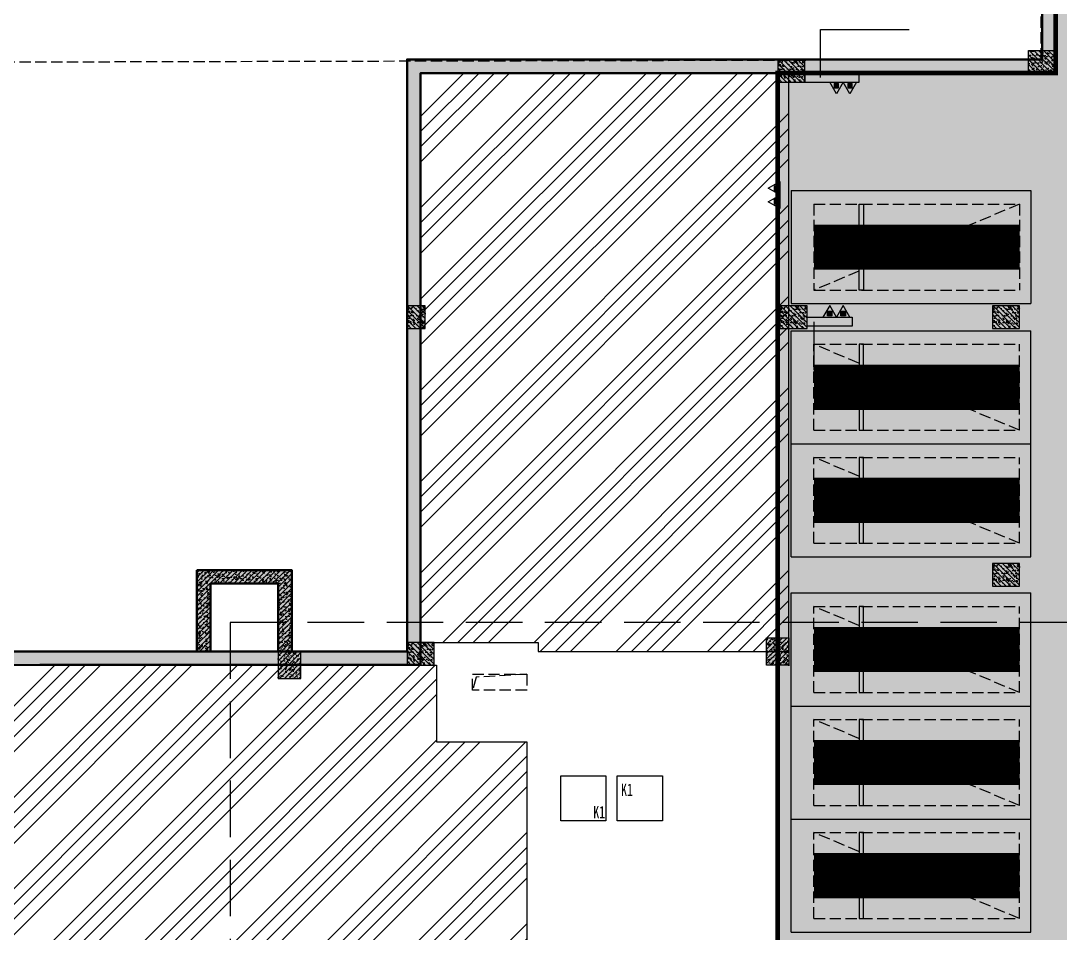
# Model space of a CAD drawing. Extents: x -1338203 to 1886333, y -530034 to 1031844.
# Drawn here: x 715612 to 738606, y 216204 to 236385 of the extents above; entities that cross this region are included whole.
import ezdxf

# ---------------------------------------------------------------- set-up
doc = ezdxf.new("R2010")
doc.units = 0
doc.header["$LTSCALE"] = 1000
doc.header["$MEASUREMENT"] = 0
for name, pattern in [('$2$DASH', [0.35, 0.25, -0.1]), ('A-001-主楼相对位置参照$0$DASH', [0.35, 0.25, -0.1]), ('A-001-平面B2$0$__DASH', [0.35, 0.25, -0.1]), ('DASH', [0.35, 0.25, -0.1])]:
    doc.linetypes.add(name, pattern=pattern)
for name, color, linetype in [('$0$0A-O-HOLE', 52, 'Continuous'), ('$0$DIM_SYMB', 3, 'Continuous'), ('0A-P-PKNG-LINE', 9, 'Continuous'), ('A-001-主楼相对位置参照$0$0G-SITE', 2, 'Continuous'), ('A-001-人防参照B1$0$PUB_HATCH', 8, 'Continuous'), ('p-a-regular', 5, 'Continuous'), ('S001地下一墙柱$0$0S-CW-HATCH', 251, 'Continuous'), ('S001地下一墙柱$0$0S-CW-HATCH-UP', 251, 'Continuous'), ('S001地下一墙柱$0$S001地下一墙柱$0$0S-CC-LINE', 52, 'Continuous'), ('S001地下一墙柱$0$S001地下一墙柱$0$0S-CW-HATCH', 251, 'Continuous'), ('S001地下一墙柱$0$S001地下一墙柱$0$0S-CW-HATCH-UP', 251, 'Continuous'), ('可见线', 7, 'Continuous'), ('负一层消火栓$0$0P-ACC-FH', 7, 'Continuous'), ('负一层消火栓$0$0P-DIM-FH', 3, 'Continuous'), ('负一层消火栓$0$0P-EQUIP-FH', 7, 'Continuous')]:
    doc.layers.add(name, color=color, linetype=linetype)
doc.layers.add('AAD-A-PROOF', color=30, linetype='Continuous', plot=False)
doc.layers.add('p-a-regular-narrow', color=7, linetype='Continuous', true_color=0x9600ff)
doc.layers.add('p-a-wall', color=7, linetype='Continuous', lineweight=50)
doc.layers.add('p-h-walkable', color=7, linetype='Continuous', lineweight=70, true_color=0xf0f0f0)
doc.styles.add('仿宋_GB2312', font='simfang.ttf', dxfattribs={"width": 0.7, "height": 4})
pattern_1 = [(45, (-766365.4, -306889.1), (-1010.2788, 1010.2788), []), (45, (-766028.6, -306889.1), (-1010.2788, 1010.2788), []), (45, (-765691.8, -306889.1), (-1010.2788, 1010.2788), []), (45, (-765355.1, -306889.1), (-1010.2788, 1010.2788), [])]
pattern_2 = [(315, (751698.63, 205318.3), (53.033, 53.033), []), (320, (751698.63, 205318.3), (-18.8256, -215.1781), [22.5, -247.5]), (265, (751698.63, 205318.3), (225.6576, 41.6254), [18, -198]), (10.4514, (751697.06, 205300.37), (206.8319, -173.5528), [19.122, -210.3426]), (316.1842, (751758.63, 205318.3), (-49.6557, -320.1723), [33.75, -371.25]), (6.6356, (751754.5, 205291.62), (292.2354, -280.3988), [28.683, -315.514]), (261.1842, (751758.63, 205318.3), (292.2356, -280.3986), [27, -297]), (291, (751743.63, 205288.3), (-120.7857, -179.0721), [22.5, -247.5]), (236, (751743.63, 205288.3), (217.545, -72.9946), [18, -198]), (341.4514, (751733.56, 205273.37), (96.7591, -252.0668), [19.122, -210.3426]), (307.5, (751698.63, 205318.3), (99.86816, -3.64796), [0, -195.6, 0, -201, 0, -198.75]), (277.5, (751698.63, 205318.3), (118.3235, -78.92086), [0, -114.6, 0, -191.1, 0, -75.75]), (237.5, (751698.63, 205385.2), (-6.76646, -160.14673), [0, -75, 0, -234, 0, -310.5]), (227.5, (751698.63, 205415.2), (30.0315, -174.95585), [0, -97.5, 0, -155.4, 0, -220.5])]
pattern_3 = [(315, (746997.58, 205318.27), (53.033, 53.033), []), (320, (746997.58, 205318.27), (-18.8256, -215.1781), [22.5, -247.5]), (265, (746997.58, 205318.27), (225.6576, 41.6254), [18, -198]), (10.4514, (746996.01, 205300.34), (206.8319, -173.5528), [19.122, -210.3426]), (316.1842, (747057.58, 205318.27), (-49.6557, -320.1723), [33.75, -371.25]), (6.6356, (747053.44, 205291.6), (292.2354, -280.3988), [28.683, -315.514]), (261.1842, (747057.58, 205318.27), (292.2356, -280.3986), [27, -297]), (291, (747042.58, 205288.27), (-120.7857, -179.0721), [22.5, -247.5]), (236, (747042.58, 205288.27), (217.545, -72.9946), [18, -198]), (341.4514, (747032.52, 205273.35), (96.7591, -252.0668), [19.122, -210.3426]), (307.5, (746997.58, 205318.27), (99.86816, -3.64796), [0, -195.6, 0, -201, 0, -198.75]), (277.5, (746997.58, 205318.27), (118.3235, -78.92086), [0, -114.6, 0, -191.1, 0, -75.75]), (237.5, (746997.58, 205385.17), (-6.76646, -160.14673), [0, -75, 0, -234, 0, -310.5]), (227.5, (746997.58, 205415.17), (30.0315, -174.95585), [0, -97.5, 0, -155.4, 0, -220.5])]
pattern_4 = [(315, (751698.63, 199618.43), (53.033, 53.033), []), (320, (751698.63, 199618.43), (-18.8256, -215.1781), [22.5, -247.5]), (265, (751698.63, 199618.43), (225.6576, 41.6254), [18, -198]), (10.4514, (751697.06, 199600.5), (206.8319, -173.5528), [19.122, -210.3426]), (316.1842, (751758.63, 199618.43), (-49.6557, -320.1723), [33.75, -371.25]), (6.6356, (751754.5, 199591.75), (292.2354, -280.3988), [28.683, -315.514]), (261.1842, (751758.63, 199618.43), (292.2356, -280.3986), [27, -297]), (291, (751743.63, 199588.43), (-120.7857, -179.0721), [22.5, -247.5]), (236, (751743.63, 199588.43), (217.545, -72.9946), [18, -198]), (341.4514, (751733.56, 199573.5), (96.7591, -252.0668), [19.122, -210.3426]), (307.5, (751698.63, 199618.43), (99.86816, -3.64796), [0, -195.6, 0, -201, 0, -198.75]), (277.5, (751698.63, 199618.43), (118.3235, -78.92086), [0, -114.6, 0, -191.1, 0, -75.75]), (237.5, (751698.63, 199685.33), (-6.76646, -160.14673), [0, -75, 0, -234, 0, -310.5]), (227.5, (751698.63, 199715.33), (30.0315, -174.95585), [0, -97.5, 0, -155.4, 0, -220.5])]
pattern_5 = [(315, (746947.64, 210768.84), (53.033, 53.033), []), (320, (746947.64, 210768.84), (-18.8256, -215.1781), [22.5, -247.5]), (265, (746947.64, 210768.84), (225.6576, 41.6254), [18, -198]), (10.4514, (746946.07, 210750.9), (206.8319, -173.5528), [19.122, -210.3426]), (316.1842, (747007.64, 210768.84), (-49.6557, -320.1723), [33.75, -371.25]), (6.6356, (747003.5, 210742.16), (292.2354, -280.3988), [28.683, -315.514]), (261.1842, (747007.64, 210768.84), (292.2356, -280.3986), [27, -297]), (291, (746992.64, 210738.84), (-120.7857, -179.0721), [22.5, -247.5]), (236, (746992.64, 210738.84), (217.545, -72.9946), [18, -198]), (341.4514, (746982.57, 210723.92), (96.7591, -252.0668), [19.122, -210.3426]), (307.5, (746947.64, 210768.84), (99.86816, -3.64796), [0, -195.6, 0, -201, 0, -198.75]), (277.5, (746947.64, 210768.84), (118.3235, -78.92086), [0, -114.6, 0, -191.1, 0, -75.75]), (237.5, (746947.64, 210835.74), (-6.76646, -160.14673), [0, -75, 0, -234, 0, -310.5]), (227.5, (746947.64, 210865.74), (30.0315, -174.95585), [0, -97.5, 0, -155.4, 0, -220.5])]
pattern_6 = [(315, (738748.24, 205318.27), (53.033, 53.033), []), (320, (738748.24, 205318.27), (-18.8256, -215.1781), [22.5, -247.5]), (265, (738748.24, 205318.27), (225.6576, 41.6254), [18, -198]), (10.4514, (738746.67, 205300.34), (206.8319, -173.5528), [19.122, -210.3426]), (316.1842, (738808.24, 205318.27), (-49.6557, -320.1723), [33.75, -371.25]), (6.6356, (738804.1, 205291.6), (292.2354, -280.3988), [28.683, -315.514]), (261.1842, (738808.24, 205318.27), (292.2356, -280.3986), [27, -297]), (291, (738793.24, 205288.27), (-120.7857, -179.0721), [22.5, -247.5]), (236, (738793.24, 205288.27), (217.545, -72.9946), [18, -198]), (341.4514, (738783.18, 205273.35), (96.7591, -252.0668), [19.122, -210.3426]), (307.5, (738748.24, 205318.27), (99.86816, -3.64796), [0, -195.6, 0, -201, 0, -198.75]), (277.5, (738748.24, 205318.27), (118.3235, -78.92086), [0, -114.6, 0, -191.1, 0, -75.75]), (237.5, (738748.24, 205385.17), (-6.76646, -160.14673), [0, -75, 0, -234, 0, -310.5]), (227.5, (738748.24, 205415.17), (30.0315, -174.95585), [0, -97.5, 0, -155.4, 0, -220.5])]
pattern_7 = [(315, (738748.24, 197875.09), (53.033, 53.033), []), (320, (738748.24, 197875.09), (-18.8256, -215.1781), [22.5, -247.5]), (265, (738748.24, 197875.1), (225.6576, 41.6254), [18, -198]), (10.4514, (738746.67, 197857.16), (206.8319, -173.5528), [19.122, -210.3426]), (316.1842, (738808.24, 197875.1), (-49.6557, -320.1723), [33.75, -371.25]), (6.6356, (738804.1, 197848.4), (292.2354, -280.3988), [28.683, -315.514]), (261.1842, (738808.24, 197875.1), (292.2356, -280.3986), [27, -297]), (291, (738793.24, 197845.09), (-120.7857, -179.0721), [22.5, -247.5]), (236, (738793.24, 197845.1), (217.545, -72.9946), [18, -198]), (341.4514, (738783.18, 197830.17), (96.7591, -252.0668), [19.122, -210.3426]), (307.5, (738748.24, 197875.09), (99.86816, -3.64796), [0, -195.6, 0, -201, 0, -198.75]), (277.5, (738748.24, 197875.09), (118.3235, -78.92086), [0, -114.6, 0, -191.1, 0, -75.75]), (237.5, (738748.24, 197941.99), (-6.76646, -160.14673), [0, -75, 0, -234, 0, -310.5]), (227.5, (738748.24, 197971.99), (30.0315, -174.95585), [0, -97.5, 0, -155.4, 0, -220.5])]

# ---------------------------------------------------------------- blocks, each defined once
blk = doc.blocks.new('A$C2C814229')
at = {"layer": '$0$0A-O-HOLE', "linetype": 'DASH'}
blk.add_lwpolyline([(-39560, -84954), (-39560, -85307), (-40760, -85307), (-40760, -84954)], close=True, dxfattribs=at)
blk.add_lwpolyline([(-39563, -84956), (-40678, -85022), (-40760, -85307)], dxfattribs=at)
blk = doc.blocks.new('A-001-人防参照B1')
at = {"layer": 'A-001-人防参照B1$0$PUB_HATCH'}
h = blk.add_hatch(dxfattribs=at)
h.set_pattern_fill('ANSI34', color=256, scale=150)
h.set_pattern_definition(pattern_1)
h.paths.add_polyline_path([(-41909, -84253), (-39310, -84253), (-39310, -84453), (-33759, -84453), (-33759, -71659), (-41909, -71659)])
h = blk.add_hatch(dxfattribs=at)
h.set_pattern_fill('ANSI34', color=256, scale=150)
h.set_pattern_definition(pattern_1)
h.paths.add_polyline_path([(-39560, -97860), (-58759, -97860), (-58759, -84753), (-41560, -84753), (-41560, -86453), (-39560, -86453)])
at = {"layer": 'A-001-人防参照B1$0$PUB_HATCH', "elevation": 0}
blk.add_lwpolyline([(-41909, -84253), (-39310, -84253), (-39310, -84453), (-33759, -84453), (-33759, -71659), (-41909, -71659)], close=True, dxfattribs=at)
at = {"layer": 'A-001-人防参照B1$0$PUB_HATCH'}
blk.add_lwpolyline([(-39560, -97860), (-58759, -97860), (-58759, -84753), (-41560, -84753), (-41560, -86453), (-39560, -86453)], close=True, dxfattribs=at)
blk = doc.blocks.new('负一层消火栓$0$$TwtSys$00000546')
h = blk.add_hatch()
h.set_pattern_fill('ANSI31', color=256, scale=200, style=0)
h.set_pattern_definition([(45, (-38543.802, -6670.83), (-17.67767, 17.67767), [])])
h.paths.add_polyline_path([(-65, 174), (65, 174), (65, 44), (-65, 44)])
for points in [[(0, 344), (-198, 0), (198, 0)], [(-65, 174), (65, 174), (65, 44), (-65, 44)]]:
    blk.add_lwpolyline(points, close=True)
blk = doc.blocks.new('负一层消火栓')
at = {"layer": '负一层消火栓$0$0P-ACC-FH'}
blk.add_lwpolyline([(-32210, -71859), (-32210, -71659), (-33409, -71659), (-33409, -71859)], close=True, dxfattribs=at)
at = {"layer": '负一层消火栓$0$0P-ACC-FH', "elevation": 0}
blk.add_lwpolyline([(-32360, -77060), (-32360, -77260), (-33359, -77260), (-33359, -77060)], close=True, dxfattribs=at)
at = {"layer": '负一层消火栓$0$0P-DIM-FH'}
for p, q in [((-33060, -71759, 800), (-33060, -70698, 800)), ((-33060, -70698, 800), (-31098, -70698, 800)), ((-33210, -77160, 800), (-33210, -78221, 800)), ((-33210, -78221, 800), (-31248, -78221, 800))]:
    blk.add_line(p, q, dxfattribs=at)
at = {"layer": '负一层消火栓$0$0P-EQUIP-FH', "zscale": 0.75}
for p, xscale, yscale, rotation in [((-32709, -71859, 800), -0.75, 0.75, 180), ((-32411, -71859, 800), -0.75, 0.75, 180), ((-33959, -74208), -0.7500000000000013, 0.7500000000000013, 90), ((-33959, -74506), -0.7500000000000013, 0.7500000000000013, 90)]:
    blk.add_blockref('负一层消火栓$0$$TwtSys$00000546', p, dxfattribs=dict(at, xscale=xscale, yscale=yscale, rotation=rotation))
at = {"layer": '负一层消火栓$0$0P-EQUIP-FH', "xscale": 0.75, "yscale": 0.75, "zscale": 0.75}
for p in [(-32859, -77060, 800), (-32561, -77060, 800)]:
    blk.add_blockref('负一层消火栓$0$$TwtSys$00000546', p, dxfattribs=at)
blk = doc.blocks.new('剖面位置')
at = {"layer": '$0$DIM_SYMB', "linetype": '$2$DASH', "ltscale": 5}
blk.add_lwpolyline([(-23908, 5282), (-23908, -83810), (-46125, -83810), (-46125, -260656)], dxfattribs=at)
blk.add_lwpolyline([(-23908, 5282), (-23908, -83810), (-46125, -83810), (-46125, -260656)], dxfattribs=at)
blk = doc.blocks.new('JSK')
at = {"layer": '可见线', "color": 1, "elevation": -83150}
for points in [[(170225, -75093), (171225, -75093), (171225, -76093), (170225, -76093)], [(171475, -75093), (172475, -75093), (172475, -76093), (171475, -76093)]]:
    blk.add_lwpolyline(points, close=True, dxfattribs=at)
at = {"layer": '可见线', "color": 1, "style": '仿宋_GB2312', "width": 0.7}
for p in [(171560, -75541, -83150), (170946, -76036, -83150)]:
    blk.add_text('K1', height=275.7, dxfattribs=at).set_placement(p)
blk = doc.blocks.new('A-001-主楼相对位置参照')
at = {"layer": 'A-001-主楼相对位置参照$0$0G-SITE', "linetype": 'A-001-主楼相对位置参照$0$DASH'}
blk.add_lwpolyline([(-110774, -71476), (-110774, -97598), (-60233, -97598), (-60233, -71436), (-28181, -71359), (-28181, -39250), (-59195, -34274), (-59199, -4282), (-94668, -4272), (-94605, -34368), (-126089, -33751), (-126089, -71447), (-110774, -71476)], dxfattribs=at)

msp = doc.modelspace()

# ---------------------------------------------------------------- hatches: boundary and pattern name
at = {"layer": 'p-h-walkable', "ltscale": 0.002}
h = msp.add_hatch(color=256, dxfattribs=at)
h.dxf.hatch_style = 1
h.paths.add_polyline_path([(633826.6, 244460.7), (640276.6, 244575.6), (640576.6, 234544.8), (645576.7, 234544.6), (645576.7, 209278.9), (732355.9, 209029), (732355.1, 235229.9), (738506.7, 235229.9), (738506.6, 268838.9), (732734.3, 268838.9), (732734.3, 272898.9), (711963.1, 272898.9), (711963.1, 278984.7), (717256.7, 278984.7), (717256.7, 284049), (733571.6, 284135.6), (733996.6, 290449.1), (739216.6, 290449.1), (739766.6, 284299.1), (754626.6, 284299.1), (755296.6, 290449.1), (760516.6, 290449.1), (760816.6, 283049.1), (760816.3, 275879.2), (775122.6, 275879.2), (776006.6, 274138.9), (776006.6, 259429.1), (778716.6, 259429.1), (778716.6, 238849.1), (783416.6, 238849.1), (783416.6, 237229.1), (782066.6, 237229.1), (782066.6, 234429.1), (779546.6, 234429.1), (779546.6, 237129.1), (773916.6, 237129.1), (773916.6, 243229.1), (764306.6, 243225.6), (764306.6, 236639.1), (760766.6, 236639.1), (760766.6, 234429.1), (758246.6, 234429.1), (758246.6, 238649.1), (762116.6, 238649.1), (762116.6, 243225.6), (748656.6, 243225.6), (748756.3, 207529.1), (800106.6, 207528.9), (800206.7, 201639.7), (812908.2, 202239.1), (812576.6, 180449.3), (744206, 180449.3), (744206, 173439), (728556.7, 173439), (728556.6, 122289.1), (746356.6, 122289.1), (750916.6, 132325.6), (842896.6, 132325.6), (843211.6, 121345.6), (839116.6, 121345.6), (839116.6, 93449.1), (864906.6, 93449.1), (864906.6, 79694), (875856.6, 74929.1), (875856.6, 65749.1), (834560.6, 65749.1), (839142.9, 28436.3), (869465.5, 32160.2), (871163.4, 18334), (873704.3, 18646.1), (877328.9, 5540.2), (761876.2, -8638.5), (761133.2, 2082.3), (764950.9, 5291.5), (763253.1, 19116.3), (799242.7, 23536.1), (793807.6, 65749.1), (750756.6, 65749.1), (751556.6, 81645.6), (636016.6, 81645.6), (636016.6, 96345.6), (629416.6, 96345.6), (629416.6, 118203.2), (622306.6, 118203.2), (622286.6, 139083.2), (644406.6, 137003.2), (644406.6, 129968.2), (656656.6, 129968.2), (656406.6, 138083.2), (712156.6, 138083.2), (711856.6, 184449.1), (581811.6, 184349.1), (581826.6, 197199.1), (585876.6, 197449.1), (585976.6, 209279), (629226.6, 209578.9), (628926.8, 236145.4), (633826.6, 236145.6)])
at = {"layer": 'S001地下一墙柱$0$0S-CW-HATCH'}
h = msp.add_hatch(color=256, dxfattribs=at)
h.dxf.hatch_style = 1
h.paths.add_polyline_path([(707306, 208979.1), (707305.9, 222435.9), (724156.6, 222436), (724156.6, 235529.6), (732356, 235529.6), (738206.7, 235529.7), (738206.7, 268588.8), (732484.3, 268588.8), (732484.3, 272648.9), (711663.1, 272648.9), (711663.1, 279234.7), (716956.6, 279234.7), (716956.7, 284349), (723956.6, 284349), (723956.6, 284049), (717256.7, 284049), (717256.7, 278984.7), (711963.1, 278984.7), (711963.1, 272898.9), (732734.3, 272898.9), (732734.3, 268838.9), (738506.6, 268838.9), (738506.7, 235229.9), (724456.6, 235229.9), (724456.6, 222146.8), (707605.9, 222135.9), (707605.9, 208979.1)])
at = {"layer": 'S001地下一墙柱$0$0S-CW-HATCH', "ltscale": 0.002}
h = msp.add_hatch(color=256, dxfattribs=at)
h.dxf.hatch_style = 1
h.paths.add_polyline_path([(719506.4, 224235.9), (721606.4, 224235.9), (721606.4, 222435.9), (719506.4, 222435.9)])
h.paths.add_polyline_path([(719806.4, 223935.9), (721306.4, 223935.9), (721306.4, 222436.2), (719806.4, 222436.2)], flags=16)
at = {"layer": 'S001地下一墙柱$0$0S-CW-HATCH-UP'}
h = msp.add_hatch(dxfattribs=at)
h.set_pattern_fill('钢筋混凝土', color=256, scale=30)
h.set_pattern_definition([(45, (-9296980.81, -620439.075), (-53.0330086, 53.0330086), []), (50, (-9296980.81, -620439.08), (215.1780548, -18.8256405), [22.5, -247.5]), (355, (-9296980.8, -620439.08), (-41.6254, 225.65764), [18, -198]), (100.4514, (-9296962.88, -620440.64), (173.5528145, 206.8318626), [19.122057, -210.3426336]), (46.1842, (-9296980.8, -620379.08), (320.1723146, -49.655704), [33.75, -371.25]), (96.6356, (-9296954.13, -620383.2), (280.398812, 292.235361), [28.683086, -315.5139]), (351.1842, (-9296980.8, -620379.08), (280.398584, 292.23558), [27, -297]), (21, (-9296950.81, -620394.08), (179.0721156, -120.7856672), [22.5, -247.5]), (326, (-9296950.8, -620394.08), (72.9945996, 217.5450135), [18, -198]), (71.4514, (-9296935.89, -620404.14), (252.0667886, 96.759149), [19.122057, -210.3426336]), (37.5, (-9296980.81, -620439.075), (3.6479566, 99.86815615), [0, -195.6, 0, -201, 0, -198.75]), (7.5, (-9296980.81, -620439.08), (78.9208612, 118.3235136), [0, -114.6, 0, -191.1, 0, -75.75]), (327.5, (-9297047.71, -620439.075), (160.14673085, -6.7664615), [0, -75, 0, -234, 0, -310.5]), (317.5, (-9297077.71, -620439.08), (174.9558508, 30.0314947), [0, -97.5, 0, -155.4, 0, -220.5])])
h.paths.add_polyline_path([(707306, 208979.1), (707305.9, 222435.9), (724156.6, 222436), (724156.6, 235529.6), (732356, 235529.6), (738206.7, 235529.7), (738206.7, 268588.8), (732484.3, 268588.8), (732484.3, 272648.9), (711663.1, 272648.9), (711663.1, 279234.7), (716956.6, 279234.7), (716956.7, 284349), (723956.6, 284349), (723956.6, 284049), (717256.7, 284049), (717256.7, 278984.7), (711963.1, 278984.7), (711963.1, 272898.9), (732734.3, 272898.9), (732734.3, 268838.9), (738506.6, 268838.9), (738506.7, 235229.9), (724456.6, 235229.9), (724456.6, 222146.8), (707605.9, 222135.9), (707605.9, 208979.1)])
at = {"layer": 'S001地下一墙柱$0$0S-CW-HATCH-UP', "ltscale": 0.002}
h = msp.add_hatch(dxfattribs=at)
h.set_pattern_fill('钢筋混凝土', color=256, scale=30)
h.set_pattern_definition([(45, (-0.0001, 0.0004), (-53.0330086, 53.0330086), []), (50, (-0.0001, 0.0004), (215.178055, -18.82564), [22.5, -247.5]), (355, (-0.0001, 0.0004), (-41.6254, 225.65764), [18, -198]), (100.4514, (17.93, -1.57), (173.552815, 206.83186), [19.12206, -210.342634]), (46.1842, (-0.0001, 60), (320.17231, -49.6557), [33.75, -371.25]), (96.6356, (26.68, 55.86), (280.39881, 292.23536), [28.68309, -315.5139]), (351.1842, (-0.0001, 60), (280.39858, 292.23558), [27, -297]), (21, (30, 45), (179.072116, -120.785667), [22.5, -247.5]), (326, (30, 45), (72.9946, 217.545014), [18, -198]), (71.4514, (44.92, 34.93), (252.06679, 96.75915), [19.12206, -210.342634]), (37.5, (-0.0001, 0.0004), (3.6479566, 99.868156), [0, -195.6, 0, -201, 0, -198.75]), (7.5, (-0.0001, 0.0004), (78.920861, 118.323514), [0, -114.6, 0, -191.1, 0, -75.75]), (327.5, (-66.9, 0.0004), (160.146731, -6.7664615), [0, -75, 0, -234, 0, -310.5]), (317.5, (-96.9, 0.0004), (174.95585, 30.031495), [0, -97.5, 0, -155.4, 0, -220.5])])
h.paths.add_polyline_path([(719506.4, 224235.9), (721606.4, 224235.9), (721606.4, 222435.9), (719506.4, 222435.9)])
h.paths.add_polyline_path([(719806.4, 223935.9), (721306.4, 223935.9), (721306.4, 222436.2), (719806.4, 222436.2)], flags=16)
at = {"layer": 'S001地下一墙柱$0$S001地下一墙柱$0$0S-CW-HATCH'}
h = msp.add_hatch(color=256, dxfattribs=at)
h.dxf.hatch_style = 1
h.paths.add_polyline_path([(737906.5, 235229.8), (737906.5, 235729.8), (738506.5, 235729.8), (738506.5, 235229.8)])
h = msp.add_hatch(color=256, dxfattribs=at)
h.dxf.hatch_style = 1
h.paths.add_polyline_path([(732356, 235529.6), (732356, 235029.6), (732956, 235029.6), (732956, 235529.6)])
h = msp.add_hatch(color=256, dxfattribs=at)
h.dxf.hatch_style = 1
h.paths.add_polyline_path([(732356, 235529.6), (732356, 235029.6), (732956, 235029.6), (732956, 235529.6)])
h = msp.add_hatch(color=256, dxfattribs=at)
h.dxf.hatch_style = 1
h.paths.add_polyline_path([(724156.6, 230079.1), (724156.6, 229579.1), (724556.6, 229579.1), (724556.6, 230079.1)])
h = msp.add_hatch(color=256, dxfattribs=at)
h.dxf.hatch_style = 1
h.paths.add_polyline_path([(724156.6, 230079.1), (724156.6, 229579.1), (724556.6, 229579.1), (724556.6, 230079.1)])
h = msp.add_hatch(color=256, dxfattribs=at)
h.dxf.hatch_style = 1
h.paths.add_polyline_path([(732405.9, 230079), (732405.9, 229579), (733005.9, 229579), (733005.9, 230079)])
h = msp.add_hatch(color=256, dxfattribs=at)
h.dxf.hatch_style = 1
h.paths.add_polyline_path([(732405.9, 230079), (732405.9, 229579), (733005.9, 229579), (733005.9, 230079)])
h = msp.add_hatch(color=256, dxfattribs=at)
h.dxf.hatch_style = 1
h.paths.add_polyline_path([(737107, 230079.1), (737107, 229579.1), (737707, 229579.1), (737707, 230079.1)])
h = msp.add_hatch(color=256, dxfattribs=at)
h.dxf.hatch_style = 1
h.paths.add_polyline_path([(737107, 230079.1), (737107, 229579.1), (737707, 229579.1), (737707, 230079.1)])
h = msp.add_hatch(color=256, dxfattribs=at)
h.dxf.hatch_style = 1
h.paths.add_polyline_path([(737107, 224379.2), (737107, 223879.2), (737707, 223879.2), (737707, 224379.2)])
h = msp.add_hatch(color=256, dxfattribs=at)
h.dxf.hatch_style = 1
h.paths.add_polyline_path([(737107, 224379.2), (737107, 223879.2), (737707, 223879.2), (737707, 224379.2)])
h = msp.add_hatch(color=256, dxfattribs=at)
h.dxf.hatch_style = 1
h.paths.add_polyline_path([(724156.6, 222635.9), (724156.6, 222135.9), (724756.6, 222135.9), (724756.6, 222635.9)])
h = msp.add_hatch(color=256, dxfattribs=at)
h.dxf.hatch_style = 1
h.paths.add_polyline_path([(724156.6, 222635.9), (724156.6, 222135.9), (724756.6, 222135.9), (724756.6, 222635.9)])
h = msp.add_hatch(color=256, dxfattribs=at)
h.dxf.hatch_style = 1
h.paths.add_polyline_path([(732105.9, 222736), (732605.9, 222736.1), (732605.9, 222136.1), (732105.9, 222136)])
h = msp.add_hatch(color=256, dxfattribs=at)
h.dxf.hatch_style = 1
h.paths.add_polyline_path([(721806.4, 222435.9), (721306.4, 222435.9), (721306.4, 221835.9), (721806.4, 221835.9)])
at = {"layer": 'S001地下一墙柱$0$S001地下一墙柱$0$0S-CW-HATCH-UP'}
h = msp.add_hatch(dxfattribs=at)
h.set_pattern_fill('钢筋混凝土', color=256, scale=30, angle=-90)
h.set_pattern_definition([(315, (751998.144, 205419.21), (53.03301, 53.03301), []), (320, (751998.14, 205419.21), (-18.8256, -215.1781), [22.5, -247.5]), (265, (751998.14, 205419.2), (225.6576, 41.6254), [18, -198]), (10.4514, (751996.58, 205401.28), (206.8319, -173.5528), [19.122, -210.3426]), (316.1842, (752058.14, 205419.2), (-49.6557, -320.1723), [33.75, -371.25]), (6.6356, (752054, 205392.53), (292.2354, -280.3988), [28.683, -315.514]), (261.1842, (752058.14, 205419.2), (292.2356, -280.3986), [27, -297]), (291, (752043.14, 205389.21), (-120.7857, -179.0721), [22.5, -247.5]), (236, (752043.14, 205389.2), (217.545, -72.9946), [18, -198]), (341.4514, (752033.08, 205374.29), (96.7591, -252.0668), [19.122, -210.3426]), (307.5, (751998.144, 205419.21), (99.86816, -3.64796), [0, -195.6, 0, -201, 0, -198.75]), (277.5, (751998.14, 205419.21), (118.3235, -78.92086), [0, -114.6, 0, -191.1, 0, -75.75]), (237.5, (751998.14, 205486.11), (-6.76646, -160.14673), [0, -75, 0, -234, 0, -310.5]), (227.5, (751998.14, 205516.11), (30.0315, -174.95585), [0, -97.5, 0, -155.4, 0, -220.5])])
h.paths.add_polyline_path([(737906.5, 235229.8), (737906.5, 235729.8), (738506.5, 235729.8), (738506.5, 235229.8)])
h = msp.add_hatch(dxfattribs=at)
h.set_pattern_fill('钢筋混凝土', color=256, scale=30, angle=-90)
h.set_pattern_definition(pattern_5)
h.paths.add_polyline_path([(732356, 235529.6), (732356, 235029.6), (732956, 235029.6), (732956, 235529.6)])
h = msp.add_hatch(dxfattribs=at)
h.set_pattern_fill('钢筋混凝土', color=256, scale=30, angle=-90)
h.set_pattern_definition(pattern_5)
h.paths.add_polyline_path([(732356, 235529.6), (732356, 235029.6), (732956, 235029.6), (732956, 235529.6)])
h = msp.add_hatch(dxfattribs=at)
h.set_pattern_fill('钢筋混凝土', color=256, scale=30, angle=-90)
h.set_pattern_definition(pattern_6)
h.paths.add_polyline_path([(724156.6, 230079.1), (724156.6, 229579.1), (724556.6, 229579.1), (724556.6, 230079.1)])
h = msp.add_hatch(dxfattribs=at)
h.set_pattern_fill('钢筋混凝土', color=256, scale=30, angle=-90)
h.set_pattern_definition(pattern_6)
h.paths.add_polyline_path([(724156.6, 230079.1), (724156.6, 229579.1), (724556.6, 229579.1), (724556.6, 230079.1)])
h = msp.add_hatch(dxfattribs=at)
h.set_pattern_fill('钢筋混凝土', color=256, scale=30, angle=-90)
h.set_pattern_definition(pattern_3)
h.paths.add_polyline_path([(732405.9, 230079), (732405.9, 229579), (733005.9, 229579), (733005.9, 230079)])
h = msp.add_hatch(dxfattribs=at)
h.set_pattern_fill('钢筋混凝土', color=256, scale=30, angle=-90)
h.set_pattern_definition(pattern_3)
h.paths.add_polyline_path([(732405.9, 230079), (732405.9, 229579), (733005.9, 229579), (733005.9, 230079)])
h = msp.add_hatch(dxfattribs=at)
h.set_pattern_fill('钢筋混凝土', color=256, scale=30, angle=-90)
h.set_pattern_definition(pattern_2)
h.paths.add_polyline_path([(737107, 230079.1), (737107, 229579.1), (737707, 229579.1), (737707, 230079.1)])
h = msp.add_hatch(dxfattribs=at)
h.set_pattern_fill('钢筋混凝土', color=256, scale=30, angle=-90)
h.set_pattern_definition(pattern_2)
h.paths.add_polyline_path([(737107, 230079.1), (737107, 229579.1), (737707, 229579.1), (737707, 230079.1)])
h = msp.add_hatch(dxfattribs=at)
h.set_pattern_fill('钢筋混凝土', color=256, scale=30, angle=-90)
h.set_pattern_definition(pattern_4)
h.paths.add_polyline_path([(737107, 224379.2), (737107, 223879.2), (737707, 223879.2), (737707, 224379.2)])
h = msp.add_hatch(dxfattribs=at)
h.set_pattern_fill('钢筋混凝土', color=256, scale=30, angle=-90)
h.set_pattern_definition(pattern_4)
h.paths.add_polyline_path([(737107, 224379.2), (737107, 223879.2), (737707, 223879.2), (737707, 224379.2)])
h = msp.add_hatch(dxfattribs=at)
h.set_pattern_fill('钢筋混凝土', color=256, scale=30, angle=-90)
h.set_pattern_definition(pattern_7)
h.paths.add_polyline_path([(724156.6, 222635.9), (724156.6, 222135.9), (724756.6, 222135.9), (724756.6, 222635.9)])
h = msp.add_hatch(dxfattribs=at)
h.set_pattern_fill('钢筋混凝土', color=256, scale=30, angle=-90)
h.set_pattern_definition(pattern_7)
h.paths.add_polyline_path([(724156.6, 222635.9), (724156.6, 222135.9), (724756.6, 222135.9), (724756.6, 222635.9)])
h = msp.add_hatch(dxfattribs=at)
h.set_pattern_fill('钢筋混凝土', color=256, scale=30, angle=180)
h.set_pattern_definition([(225, (699795.08, 246815.13), (53.03301, -53.03301), []), (230, (699795.08, 246815.13), (-215.17805, 18.82564), [22.5, -247.5]), (175, (699795.08, 246815.13), (41.6254, -225.6576), [18, -198]), (280.4514, (699777.15, 246816.7), (-173.5528, -206.8319), [19.122, -210.3426]), (226.1842, (699795.08, 246755.13), (-320.1723, 49.6557), [33.75, -371.25]), (276.6356, (699768.4, 246759.27), (-280.3988, -292.2354), [28.683, -315.514]), (171.1842, (699795.08, 246755.13), (-280.3986, -292.2356), [27, -297]), (201, (699765.08, 246770.13), (-179.0721, 120.7857), [22.5, -247.5]), (146, (699765.08, 246770.13), (-72.9946, -217.545), [18, -198]), (251.4514, (699750.15, 246780.2), (-252.0668, -96.7591), [19.122, -210.3426]), (217.5, (699795.08, 246815.13), (-3.64796, -99.86816), [0, -195.6, 0, -201, 0, -198.75]), (187.5, (699795.08, 246815.13), (-78.92086, -118.3235), [0, -114.6, 0, -191.1, 0, -75.75]), (147.5, (699861.98, 246815.13), (-160.14673, 6.76646), [0, -75, 0, -234, 0, -310.5]), (137.5, (699891.98, 246815.13), (-174.95585, -30.0315), [0, -97.5, 0, -155.4, 0, -220.5])])
h.paths.add_polyline_path([(732105.9, 222736), (732605.9, 222736.1), (732605.9, 222136.1), (732105.9, 222136)])
h = msp.add_hatch(dxfattribs=at)
h.set_pattern_fill('钢筋混凝土', color=256, scale=30)
h.set_pattern_definition([(45, (754117.126, 231387.59), (-53.03301, 53.03301), []), (50, (754117.13, 231387.59), (215.1781, -18.8256), [22.5, -247.5]), (355, (754117.13, 231387.6), (-41.6254, 225.6576), [18, -198]), (100.4514, (754135.06, 231386.02), (173.5528, 206.8319), [19.122, -210.3426]), (46.1842, (754117.13, 231447.6), (320.1723, -49.6557), [33.75, -371.25]), (96.6356, (754143.8, 231443.45), (280.3988, 292.2354), [28.683, -315.514]), (351.1842, (754117.13, 231447.6), (280.3986, 292.2356), [27, -297]), (21, (754147.13, 231432.59), (179.0721, -120.7857), [22.5, -247.5]), (326, (754147.13, 231432.6), (72.9946, 217.545), [18, -198]), (71.4514, (754162.05, 231422.52), (252.0668, 96.7591), [19.122, -210.3426]), (37.5, (754117.126, 231387.59), (3.64796, 99.86816), [0, -195.6, 0, -201, 0, -198.75]), (7.5, (754117.13, 231387.59), (78.92086, 118.3235), [0, -114.6, 0, -191.1, 0, -75.75]), (327.5, (754050.226, 231387.59), (160.14673, -6.76646), [0, -75, 0, -234, 0, -310.5]), (317.5, (754020.23, 231387.59), (174.95585, 30.0315), [0, -97.5, 0, -155.4, 0, -220.5])])
h.paths.add_polyline_path([(721806.4, 222435.9), (721306.4, 222435.9), (721306.4, 221835.9), (721806.4, 221835.9)])

# ---------------------------------------------------------------- linework, layer by layer
for p, q in [((732656.7, 232629.2), (737956.7, 232629.2)), ((732656.7, 232629.2), (732656.7, 230129.2)), ((737956.7, 232629.2), (737956.7, 230129.2)), ((732656.7, 230129.2), (737956.7, 230129.2)), ((732657, 229529), (737957, 229529)), ((732657, 227029), (732657, 229529)), ((737957, 227029), (737957, 229529)), ((732656.9, 227029), (737956.9, 227029)), ((732656.9, 224529), (732656.9, 227029)), ((732657, 227029), (737957, 227029)), ((737956.9, 224529), (737956.9, 227029)), ((732656.9, 224529), (737956.9, 224529)), ((732657, 223729), (737957, 223729)), ((732657, 221229), (732657, 223729)), ((737957, 221229), (737957, 223729)), ((732656.9, 221229), (737956.9, 221229)), ((732656.9, 218729), (732656.9, 221229)), ((732657, 221229), (737957, 221229)), ((737956.9, 218729), (737956.9, 221229)), ((732656.8, 218729), (737956.8, 218729)), ((732656.8, 216229), (732656.8, 218729)), ((732656.9, 218729), (737956.9, 218729)), ((737956.8, 216229), (737956.8, 218729)), ((732656.8, 216229), (737956.8, 216229))]:
    msp.add_line(p, q)
at = {"linetype": 'A-001-平面B2$0$__DASH'}
for p, q in [((733156.7, 232329.2), (733156.7, 230429.2)), ((733156.7, 232329.2), (737706.7, 232329.2)), ((737706.7, 232329.2), (737706.7, 230429.2)), ((733156.7, 230429.2), (737706.7, 230429.2)), ((733157, 227329), (733157, 229229)), ((733157, 229229), (737707, 229229)), ((737707, 227329), (737707, 229229)), ((733157, 227329), (737707, 227329)), ((733156.9, 224829), (733156.9, 226729)), ((733156.9, 226729), (737706.9, 226729)), ((737706.9, 224829), (737706.9, 226729)), ((733156.9, 224829), (737706.9, 224829)), ((733157, 221529), (733157, 223429)), ((733157, 223429), (737707, 223429)), ((737707, 221529), (737707, 223429)), ((733157, 221529), (737707, 221529)), ((733156.9, 219029), (733156.9, 220929)), ((733156.9, 220929), (737706.9, 220929)), ((737706.9, 219029), (737706.9, 220929)), ((733156.9, 219029), (737706.9, 219029)), ((733156.8, 216529), (733156.8, 218429)), ((733156.8, 218429), (737706.8, 218429)), ((737706.8, 216529), (737706.8, 218429)), ((733156.8, 216529), (737706.8, 216529))]:
    msp.add_line(p, q, dxfattribs=at)
for points in [[(737706.7, 232329.2), (733156.7, 230429.2)], [(737707, 227329), (733157, 229229)], [(737706.9, 224829), (733156.9, 226729)], [(737707, 221529), (733157, 223429)], [(737706.9, 219029), (733156.9, 220929)], [(737706.8, 216529), (733156.8, 218429)]]:
    msp.add_lwpolyline(points, dxfattribs=at)
for points in [[(734156.7, 230429.2), (734156.7, 232329.2), (734256.7, 232329.2), (734256.7, 230429.2)], [(734157, 229229), (734157, 227329), (734257, 227329), (734257, 229229)], [(734156.9, 226729), (734156.9, 224829), (734256.9, 224829), (734256.9, 226729)], [(734157, 223429), (734157, 221529), (734257, 221529), (734257, 223429)], [(734156.9, 220929), (734156.9, 219029), (734256.9, 219029), (734256.9, 220929)], [(734156.8, 218429), (734156.8, 216529), (734256.8, 216529), (734256.8, 218429)]]:
    msp.add_lwpolyline(points, close=True)
at = {"layer": 'p-a-regular', "ltscale": 0.002, "const_width": 1000}
for points in [[(733156.7, 231379.2), (737706.7, 231379.2)], [(733157, 228279), (737707, 228279)], [(733156.9, 225779), (737706.9, 225779)], [(733157, 222479), (737707, 222479)], [(733156.8, 217479), (737706.8, 217479)]]:
    msp.add_lwpolyline(points, dxfattribs=at)
at = {"layer": 'p-a-regular-narrow', "ltscale": 0.002, "const_width": 1000}
msp.add_lwpolyline([(733156.9, 219979), (737706.9, 219979)], dxfattribs=at)
at = {"layer": 'p-a-wall', "elevation": 0, "flags": 128}
msp.add_lwpolyline([(738506.6, 268838.9), (738506.7, 235229.9), (738506.7, 235229.9), (738506.7, 235229.9), (724456.6, 235229.9), (724456.6, 222146.8), (707605.9, 222135.9), (707605.9, 208979.1), (707306, 208979.1), (707305.9, 222435.9), (724156.6, 222436), (724156.6, 235529.6), (732356, 235529.6), (738206.7, 235529.7), (738206.7, 235529.7), (738206.7, 268588.8)], dxfattribs=at)
at = {"layer": 'p-a-wall', "ltscale": 0.002}
for points in [[(719506.4, 224235.9), (721606.4, 224235.9), (721606.4, 222435.9), (719506.4, 222435.9)], [(719806.4, 223935.9), (721306.4, 223935.9), (721306.4, 222436.2), (719806.4, 222436.2)]]:
    msp.add_lwpolyline(points, close=True, dxfattribs=at)
at = {"layer": 'p-h-walkable', "ltscale": 0.002, "const_width": 100}
msp.add_lwpolyline([(645576.7, 209278.9), (732355.9, 209029), (732355.1, 235229.9), (738506.7, 235229.9), (738506.6, 268838.9)], dxfattribs=at)
at = {"layer": 'S001地下一墙柱$0$S001地下一墙柱$0$0S-CC-LINE', "elevation": 0}
for points in [[(737906.5, 235229.8), (737906.5, 235729.8), (738506.5, 235729.8), (738506.5, 235229.8)], [(732356, 235529.6), (732356, 235029.6), (732956, 235029.6), (732956, 235529.6)], [(732356, 235529.6), (732356, 235029.6), (732956, 235029.6), (732956, 235529.6)], [(724156.6, 230079.1), (724156.6, 229579.1), (724556.6, 229579.1), (724556.6, 230079.1)], [(724156.6, 230079.1), (724156.6, 229579.1), (724556.6, 229579.1), (724556.6, 230079.1)]]:
    msp.add_lwpolyline(points, close=True, dxfattribs=at)
at = {"layer": 'S001地下一墙柱$0$S001地下一墙柱$0$0S-CC-LINE'}
for points in [[(732405.9, 230079), (732405.9, 229579), (733005.9, 229579), (733005.9, 230079)], [(732405.9, 230079), (732405.9, 229579), (733005.9, 229579), (733005.9, 230079)], [(737107, 230079.1), (737107, 229579.1), (737707, 229579.1), (737707, 230079.1)], [(737107, 230079.1), (737107, 229579.1), (737707, 229579.1), (737707, 230079.1)], [(737107, 224379.2), (737107, 223879.2), (737707, 223879.2), (737707, 224379.2)], [(737107, 224379.2), (737107, 223879.2), (737707, 223879.2), (737707, 224379.2)], [(724156.6, 222635.9), (724156.6, 222135.9), (724756.6, 222135.9), (724756.6, 222635.9)], [(724156.6, 222635.9), (724156.6, 222135.9), (724756.6, 222135.9), (724756.6, 222635.9)], [(732105.9, 222736), (732605.9, 222736.1), (732605.9, 222136.1), (732105.9, 222136)], [(721806.4, 222435.9), (721306.4, 222435.9), (721306.4, 221835.9), (721806.4, 221835.9)]]:
    msp.add_lwpolyline(points, close=True, dxfattribs=at)

# ---------------------------------------------------------------- block references
at = {"ltscale": 0.002}
for name in ['A-001-主楼相对位置参照', '负一层消火栓']:
    msp.add_blockref(name, (766365.4, 306889.1), dxfattribs=at)
msp.add_blockref('A-001-人防参照B1', (766365.4, 306889.1))
at = {"layer": '0A-P-PKNG-LINE', "ltscale": 0.002}
msp.add_blockref('A$C2C814229', (766365.4, 306889.1), dxfattribs=at)
at = {"layer": '0A-P-PKNG-LINE'}
msp.add_blockref('JSK', (557330.7, 294779.4, 83150), dxfattribs=at)
at = {"layer": 'AAD-A-PROOF'}
msp.add_blockref('剖面位置', (766365.4, 306889.1), dxfattribs=at)

doc.saveas('drawing.dxf')
